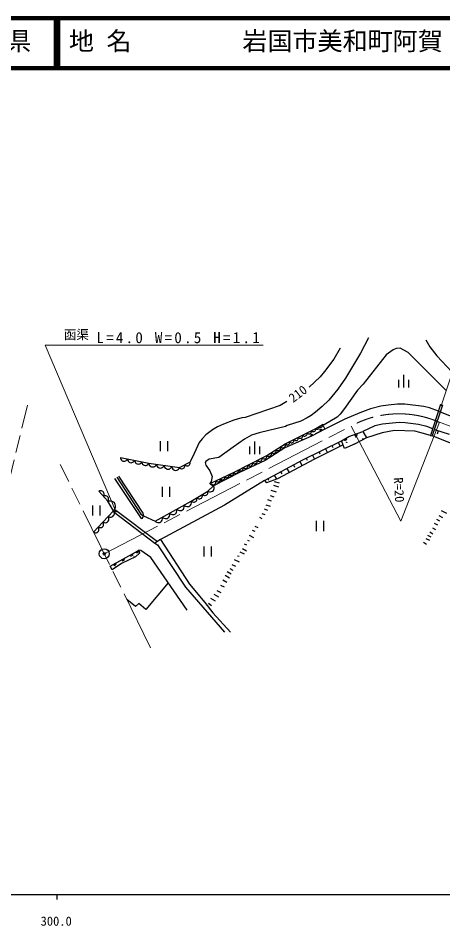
# Model space of a CAD drawing. Units: millimetres, scale not verified. Extents: x 40000 to 680000, y 20000 to 380000.
# Drawn here: x 360252 to 445038, y 198715 to 380000 of the extents above; entities that cross this region are included whole.
import ezdxf
from ezdxf.enums import TextEntityAlignment as Align

# ---------------------------------------------------------------- set-up
doc = ezdxf.new("R2010")
doc.units = ezdxf.units.MM
doc.header["$LTSCALE"] = 1000
doc.header["$PDMODE"] = 32
doc.header["$PDSIZE"] = 500
doc.linetypes.add('CHAIN', pattern=[18.5, 12, -1.5, 3.5, -1.5])
for name, color, linetype, lineweight in [('M-BGD', 7, 'Continuous', 25), ('M-BMK', 2, 'CHAIN', 13), ('M-BMK-SRVR', 3, 'Continuous', 25), ('M-OTRS', 6, 'Continuous', 25), ('M-STR-HTXT', 7, 'Continuous', 13), ('M-TTL', 2, 'Continuous', 140), ('M-TTL-BAND', 7, 'Continuous', 25), ('M-TTL-LINE', 7, 'Continuous', 50), ('M-TTL-TXT', 7, 'Continuous', 13)]:
    doc.layers.add(name, color=color, linetype=linetype, lineweight=lineweight)
doc.styles.add('ＭＳ ゴシック', font='')
doc.styles.get('ＭＳ ゴシック').set_extended_font_data('MS Gothic')

# ---------------------------------------------------------------- blocks, each defined once
blk = doc.blocks.new('BUHIN19')
at = {"layer": 'M-BGD'}
blk.add_lwpolyline([(517, -683), (635, -513), (706, -330), (756, -83), (724, 129), (654, 328), (493, 540), (321, 662), (125, 750), (-126, 769), (-319, 747), (-517, 683)], dxfattribs=at)
blk = doc.blocks.new('BUHIN20')
at = {"layer": 'M-BGD'}
blk.add_lwpolyline([(557, -786), (696, -599), (782, -396), (847, -120), (818, 120), (746, 346), (574, 590), (384, 733), (167, 839), (-115, 869), (-332, 851), (-557, 786)], dxfattribs=at)
blk = doc.blocks.new('BUHIN22')
at = {"layer": 'M-BGD'}
blk.add_lwpolyline([(721, 439), (566, 572), (393, 660), (156, 733), (-55, 722), (-257, 673), (-480, 537), (-617, 380), (-723, 197), (-767, -47), (-764, -238), (-721, -439)], dxfattribs=at)
blk = doc.blocks.new('BUHIN23')
at = {"layer": 'M-BGD'}
blk.add_lwpolyline([(-333, -838), (-115, -852), (88, -816), (337, -726), (511, -582), (653, -410), (756, -150), (771, 72), (744, 296), (625, 533), (499, 695), (333, 838)], dxfattribs=at)
blk = doc.blocks.new('BUHIN24')
at = {"layer": 'M-BGD'}
blk.add_lwpolyline([(-315, -913), (-81, -917), (135, -869), (397, -760), (576, -597), (718, -406), (816, -123), (821, 115), (781, 354), (642, 601), (500, 768), (315, 913)], dxfattribs=at)
blk = doc.blocks.new('BUHIN25')
at = {"layer": 'M-BGD'}
blk.add_lwpolyline([(221, -708), (367, -604), (479, -476), (591, -289), (628, -107), (629, 76), (560, 296), (455, 445), (322, 574), (123, 664), (-41, 702), (-221, 708)], dxfattribs=at)
blk = doc.blocks.new('BUHIN26')
at = {"layer": 'M-BGD'}
blk.add_lwpolyline([(325, -979), (525, -831), (677, -650), (829, -388), (875, -133), (872, 121), (772, 424), (622, 630), (433, 806), (155, 926), (-73, 975), (-325, 979)], dxfattribs=at)
blk = doc.blocks.new('BUHIN27')
at = {"layer": 'M-BGD'}
blk.add_lwpolyline([(281, -754), (433, -633), (546, -488), (657, -279), (686, -79), (677, 119), (590, 353), (467, 509), (315, 641), (95, 726), (-85, 758), (-281, 754)], dxfattribs=at)
blk = doc.blocks.new('BUHIN30')
at = {"layer": 'M-BGD'}
blk.add_lwpolyline([(161, -591), (285, -510), (381, -408), (479, -257), (515, -108), (522, 43), (472, 227), (390, 354), (283, 464), (122, 544), (-12, 581), (-161, 591)], dxfattribs=at)
blk = doc.blocks.new('BUHIN31')
at = {"layer": 'M-BGD'}
blk.add_lwpolyline([(188, -637), (320, -547), (422, -433), (526, -268), (561, -105), (565, 59), (506, 256), (414, 392), (297, 510), (120, 593), (-26, 630), (-188, 637)], dxfattribs=at)
blk = doc.blocks.new('BUHIN32')
at = {"layer": 'M-BGD'}
blk.add_lwpolyline([(245, -632), (372, -528), (466, -405), (557, -227), (579, -59), (569, 108), (493, 304), (388, 434), (258, 544), (71, 613), (-80, 638), (-245, 632)], dxfattribs=at)
blk = doc.blocks.new('BUHIN33')
at = {"layer": 'M-BGD'}
blk.add_lwpolyline([(172, -585), (294, -502), (388, -398), (483, -246), (515, -96), (518, 54), (465, 236), (380, 360), (272, 468), (110, 544), (-24, 578), (-172, 585)], dxfattribs=at)
blk = doc.blocks.new('BUHIN34')
at = {"layer": 'M-BGD'}
blk.add_lwpolyline([(158, -466), (254, -395), (326, -308), (397, -182), (418, -60), (416, 61), (367, 205), (295, 303), (204, 386), (70, 442), (-39, 465), (-158, 466)], dxfattribs=at)
blk = doc.blocks.new('BUHIN53')
at = {"layer": 'M-BGD'}
blk.add_lwpolyline([(98, -297), (395, -198), (198, 395), (-98, 297)], dxfattribs=at)
blk = doc.blocks.new('BUHIN61')
at = {"layer": 'M-OTRS'}
for radius in [62.5, 54.7, 46.9, 39.1, 31.2, 23.4, 15.6, 7.8]:
    blk.add_circle((0, 0), radius, dxfattribs=at)
blk = doc.blocks.new('BUHIN63')
at = {"color": 7, "linetype": 'Continuous', "lineweight": 25}
for p, q in [((1106, 601), (-870, 910)), ((-1107, -606), (869, -915))]:
    blk.add_line(p, q, dxfattribs=at)
blk = doc.blocks.new('BUHIN64')
at = {"color": 7, "linetype": 'Continuous', "lineweight": 25}
for p, q in [((-1235, 193), (1235, -193)), ((-99, 1028), (1383, 796)), ((-408, -948), (1075, -1180))]:
    blk.add_line(p, q, dxfattribs=at)

msp = doc.modelspace()

# ---------------------------------------------------------------- linework, layer by layer
at = {"layer": 'M-BGD'}
for p, q in [((430179, 316157), (428619, 313104)), ((441638, 315722), (442411, 314350)), ((424560, 314102), (423269, 311869)), ((435095, 313777), (433693, 312752)), ((435724, 314044), (435095, 313777)), ((436500, 314121), (435724, 314044)), ((438102, 313247), (436500, 314121)), ((442411, 314350), (443818, 312562)), ((423269, 311869), (421444, 309444)), ((428619, 313104), (425630, 308090)), ((433693, 312752), (429155, 306900)), ((445638, 305693), (438102, 313247)), ((443818, 312562), (446848, 309385)), ((420546, 308358), (418341, 306320)), ((421444, 309444), (420546, 308358)), ((425630, 308090), (424087, 305887)), ((429155, 306900), (427985, 305676)), ((424087, 305887), (422292, 303714)), ((427985, 305676), (425420, 302060)), ((413880, 303432), (412531, 302667)), ((422292, 303714), (420944, 302427)), ((436011, 302923), (434111, 302725)), ((437460, 302920), (436011, 302923)), ((441243, 302467), (437460, 302920)), ((444559, 302830), (442559, 296671)), ((444559, 302830), (444939, 302707)), ((412531, 302667), (405591, 300259)), ((419616, 301307), (418768, 300641)), ((420944, 302427), (419616, 301307)), ((425420, 302060), (424512, 300890)), ((428470, 301183), (425504, 299919)), ((430608, 301950), (428470, 301183)), ((432632, 302475), (430608, 301950)), ((434111, 302725), (432632, 302475)), ((442401, 302158), (441243, 302467)), ((444199, 301516), (442401, 302158)), ((444939, 302707), (442940, 296548)), ((444199, 301516), (444526, 301391)), ((444526, 301391), (450629, 298955)), ((403304, 299680), (401250, 298903)), ((404898, 300171), (403304, 299680)), ((405591, 300259), (404898, 300171)), ((416674, 299527), (413927, 298663)), ((417941, 300143), (416674, 299527)), ((418768, 300641), (417941, 300143)), ((425504, 299919), (419606, 296959)), ((423927, 300278), (421361, 298795)), ((424512, 300890), (423927, 300278)), ((436335, 299218), (432976, 298938)), ((437522, 299161), (436335, 299218)), ((440212, 298838), (437522, 299161)), ((399071, 297799), (397754, 296764)), ((400076, 298362), (399071, 297799)), ((401250, 298903), (400076, 298362)), ((413644, 298441), (408379, 297195)), ((413568, 294954), (419654, 298062)), ((413927, 298663), (413644, 298441)), ((421448, 297883), (418789, 296545)), ((419654, 298062), (421026, 298835)), ((421361, 298795), (421026, 298835)), ((421026, 298835), (421448, 297883)), ((426278, 296415), (429046, 297448)), ((431487, 298605), (429046, 297448)), ((429046, 297448), (429829, 296160)), ((432976, 298938), (431487, 298605)), ((435377, 297627), (432932, 297153)), ((439452, 297480), (435377, 297627)), ((440451, 297275), (439452, 297480)), ((441873, 298469), (440212, 298838)), ((443009, 297992), (441873, 298469)), ((443365, 297856), (446292, 296916)), ((444096, 297621), (443879, 296945)), ((396980, 296003), (396375, 295224)), ((397754, 296764), (396980, 296003)), ((405413, 295931), (403174, 294323)), ((406869, 296694), (405413, 295931)), ((408379, 297195), (406869, 296694)), ((418789, 296545), (413477, 294198)), ((417113, 291800), (424812, 295568)), ((424812, 295568), (426278, 296415)), ((425397, 294048), (424812, 295568)), ((429829, 296160), (427378, 294919)), ((432932, 297153), (429829, 296160)), ((442559, 296671), (440451, 297275)), ((442559, 296671), (442940, 296548)), ((447079, 294946), (442940, 296548)), ((396375, 295224), (395088, 292308)), ((403174, 294323), (400286, 292281)), ((413477, 294198), (409594, 291678)), ((409882, 292666), (413568, 294954)), ((425117, 294776), (419433, 291949)), ((421604, 293998), (421985, 293218)), ((422887, 294626), (423076, 294240)), ((424170, 295254), (424543, 294491)), ((427378, 294919), (425397, 294048)), ((380669, 292245), (386335, 291139)), ((395088, 292308), (394547, 291350)), ((398366, 291915), (397717, 291481)), ((400286, 292281), (398366, 291915)), ((403253, 289283), (409882, 292666)), ((419433, 291949), (412049, 287973)), ((417754, 292114), (417961, 291691)), ((419037, 292742), (419427, 291946)), ((420321, 293370), (420513, 292976)), ((386335, 291139), (392451, 290236)), ((392451, 290236), (394547, 291350)), ((397717, 291481), (397603, 291239)), ((397603, 291239), (397711, 290715)), ((397711, 290715), (398514, 289595)), ((409594, 291678), (404439, 289226)), ((409457, 287687), (417113, 291800)), ((413923, 290086), (414383, 289230)), ((415199, 290772), (415429, 290344)), ((416475, 291457), (416934, 290603)), ((379943, 288324), (384770, 280924)), ((380310, 288536), (385137, 281136)), ((398514, 289595), (398972, 288431)), ((398972, 288431), (398767, 287433)), ((404439, 289226), (399265, 286606)), ((399722, 287574), (403253, 289283)), ((411371, 288715), (411813, 287893)), ((412647, 289400), (412877, 288972)), ((379483, 288038), (384837, 280063)), ((398115, 285550), (399265, 286606)), ((398549, 287033), (399722, 287574)), ((398767, 287433), (398549, 287033)), ((399265, 286606), (398549, 287033)), ((409457, 287687), (401448, 282763)), ((409457, 287687), (409827, 287216)), ((412049, 287973), (409827, 287216)), ((410095, 288029), (410259, 287724)), ((411215, 286708), (412204, 286420)), ((411390, 287455), (412379, 287166)), ((378172, 283505), (376366, 285512)), ((394807, 283558), (398115, 285550)), ((410543, 284657), (411280, 284398)), ((410674, 285750), (411737, 285367)), ((379306, 281579), (378172, 283505)), ((387591, 279563), (394807, 283558)), ((410022, 283867), (410759, 283608)), ((377164, 279363), (379306, 281579)), ((379782, 281752), (379444, 281306)), ((379444, 281306), (387571, 275130)), ((379782, 281752), (388071, 275454)), ((385137, 281136), (385244, 280611)), ((401448, 282763), (388681, 275850)), ((408923, 281099), (409491, 280861)), ((409370, 281983), (410023, 281735)), ((409723, 282794), (410544, 282526)), ((444721, 281670), (445763, 281119)), ((375322, 277334), (377164, 279363)), ((384770, 280924), (385244, 280611)), ((384837, 280063), (385099, 280117)), ((385099, 280117), (385244, 280611)), ((385244, 280611), (387591, 279563)), ((408402, 280309), (408886, 280081)), ((443742, 279911), (444384, 279578)), ((444263, 280702), (444979, 280274)), ((406987, 277750), (407471, 277522)), ((407508, 278541), (408076, 278301)), ((442421, 277427), (443053, 277009)), ((442942, 278216), (443585, 277883)), ((443305, 279111), (443948, 278779)), ((375319, 277340), (375331, 277351)), ((388681, 275850), (387571, 275130)), ((388681, 275850), (394440, 266974)), ((406062, 275729), (406389, 275605)), ((406352, 276717), (407236, 276271)), ((441661, 276067), (442388, 275724)), ((441994, 276710), (442637, 276377)), ((387571, 275130), (388046, 274818)), ((388046, 274818), (393686, 266383)), ((405010, 274064), (405810, 273628)), ((405384, 275042), (405868, 274814)), ((441151, 275361), (441783, 274945)), ((378648, 270583), (383695, 273378)), ((383668, 272444), (380861, 271074)), ((383668, 272444), (380861, 271074)), ((384480, 273167), (383668, 272444)), ((383695, 273378), (384334, 273728)), ((384755, 273677), (384334, 273728)), ((384334, 273728), (384480, 273167)), ((386715, 272249), (384755, 273677)), ((393983, 261742), (386715, 272249)), ((404073, 272641), (404398, 272518)), ((404509, 273442), (405394, 272995)), ((379010, 269848), (378648, 270583)), ((380861, 271074), (379010, 269848)), ((402926, 270903), (403652, 270561)), ((403383, 271872), (404352, 271414)), ((401561, 268765), (402435, 268233)), ((401988, 269481), (402788, 269044)), ((402489, 270103), (403131, 269770)), ((390174, 267248), (385728, 261879)), ((394440, 266974), (397493, 263283)), ((400636, 266743), (401363, 266400)), ((401104, 267796), (401905, 267359)), ((393686, 266383), (401472, 257348)), ((399313, 264941), (400271, 264399)), ((399918, 265721), (400717, 265284)), ((383667, 262467), (381958, 263866)), ((384335, 263069), (383667, 262467)), ((385728, 261879), (384335, 263069)), ((397493, 263283), (399121, 261211)), ((398250, 263192), (398872, 262691)), ((398623, 264171), (399581, 263630)), ((399121, 261211), (402669, 257376))]:
    msp.add_line(p, q, dxfattribs=at)
for points in [[(425328, 295866), (425453, 295650), (425886, 295900), (425761, 296117)], [(427428, 296844), (427515, 296610), (427983, 296785), (427896, 297019)], [(398115, 285550), (398280, 285457), (398452, 285408), (398680, 285385), (398870, 285432), (399044, 285513), (399223, 285677), (399318, 285844), (399381, 286029), (399377, 286258), (399340, 286431), (399265, 286606)], [(398549, 287033), (398655, 286918), (398778, 286836), (398952, 286760), (399114, 286749), (399272, 286769), (399454, 286852), (399571, 286960), (399668, 287090), (399723, 287272), (399738, 287417), (399722, 287574)], [(379306, 281579), (379485, 281781), (379605, 282007), (379706, 282320), (379697, 282600), (379636, 282869), (379460, 283167), (379255, 283351), (379015, 283495), (378692, 283558), (378439, 283559), (378172, 283505)], [(383795, 273433), (383915, 273213), (384354, 273454), (384234, 273673)]]:
    msp.add_lwpolyline(points, dxfattribs=at)
for centre, radius in [((420675, 297777), 150), ((418828, 296735), 150), ((427673, 296355), 50), ((429122, 295968), 50), ((425836, 295294), 50), ((400751, 287763), 150)]:
    msp.add_circle(centre, radius, dxfattribs=at)
for centre, radius, start, end in [((415535, 296097), 150, 262.13628, 331.96785), ((416980, 295694), 150, 42.26721, 185.41908), ((411839, 294013), 150, 260.40776, 343.25352), ((413687, 295055), 150, 220.81786, 13.28626), ((427285, 294906), 50, 352.86613, 234.58514), ((406295, 290888), 150, 225.18193, 8.89053), ((408143, 291930), 150, 270.85194, 323.22052), ((409588, 291527), 150, 88.54733, 142.33699), ((402599, 288805), 150, 129.34516, 102.31824), ((404447, 289846), 150, 191.10338, 42.96908), ((398903, 286721), 150, 4.07247, 114.29572), ((383379, 272346), 50, 335.55295, 256.47192), ((379667, 270290), 50, 27.10165, 219.91467)]:
    msp.add_arc(centre, radius, start, end, dxfattribs=at)
at = {"layer": 'M-BMK'}
for p, q in [((347777, 244177), (362119, 302695)), ((444358, 299279), (483047, 284838)), ((377442, 273030), (426709, 298539)), ((386691, 254259), (368652, 290871))]:
    msp.add_line(p, q, dxfattribs=at)
msp.add_arc((436286, 280981), 20000, 66.19489, 118.6087, dxfattribs=at)
at = {"layer": 'M-BMK-SRVR'}
for radius in [1000, 30]:
    msp.add_circle((377442, 273030), radius, dxfattribs=at)
at = {"layer": 'M-OTRS'}
msp.add_point((377442, 273030), dxfattribs=at)
at = {"layer": 'M-STR-HTXT'}
for p, q in [((453459, 328972), (444676, 302555)), ((365622, 314684), (379832, 281348)), ((365622, 314684), (409147, 314684)), ((436624, 279571), (444358, 299279)), ((426709, 298539), (436624, 279571))]:
    msp.add_line(p, q, dxfattribs=at)
at = {"layer": 'M-TTL'}
for p, q in [((680000, 380000), (40000, 380000)), ((680000, 380000), (40000, 380000)), ((367750, 380000), (367750, 370000)), ((368250, 380000), (368250, 370000)), ((40000, 370000), (680000, 370000))]:
    msp.add_line(p, q, dxfattribs=at)
at = {"layer": 'M-TTL-BAND'}
for p, q in [((40000, 205000), (579000, 205000)), ((368000, 205000), (368000, 204000))]:
    msp.add_line(p, q, dxfattribs=at)
at = {"layer": 'M-TTL-LINE'}
for p, q in [((367750, 380000), (367750, 370000)), ((368250, 380000), (368250, 370000)), ((40000, 370000), (680000, 370000))]:
    msp.add_line(p, q, dxfattribs=at)

# ---------------------------------------------------------------- block references
at = {"xscale": 0.8, "yscale": 0.8, "rotation": 280.63}
for name, p in [('BUHIN33', (418350, 297396)), ('BUHIN33', (419219, 297840)), ('BUHIN34', (419997, 298255)), ('BUHIN34', (420683, 298642)), ('BUHIN33', (414872, 295620)), ('BUHIN33', (415741, 296064)), ('BUHIN33', (416611, 296508)), ('BUHIN33', (417480, 296952)), ('BUHIN32', (411264, 293524)), ('BUHIN32', (412186, 294096)), ('BUHIN32', (413107, 294668)), ('BUHIN33', (414003, 295176)), ('BUHIN23', (381377, 292107)), ('BUHIN23', (382794, 291830)), ('BUHIN23', (384210, 291554)), ('BUHIN31', (408462, 291941)), ('BUHIN31', (409409, 292425)), ('BUHIN32', (410343, 292952)), ('BUHIN23', (385627, 291277)), ('BUHIN24', (387100, 291026)), ('BUHIN24', (388629, 290800)), ('BUHIN24', (390158, 290575)), ('BUHIN24', (391687, 290349)), ('BUHIN25', (392975, 290514)), ('BUHIN25', (394023, 291071)), ('BUHIN31', (404673, 290008)), ('BUHIN31', (405621, 290491)), ('BUHIN31', (406568, 290975)), ('BUHIN31', (407515, 291458)), ('BUHIN30', (401046, 288215)), ('BUHIN30', (401929, 288642)), ('BUHIN30', (402812, 289069)), ('BUHIN31', (403726, 289525)), ('BUHIN30', (400164, 287788)), ('BUHIN22', (376818, 285011)), ('BUHIN22', (377721, 284007)), ('BUHIN27', (396461, 284554)), ('BUHIN27', (397564, 285218)), ('BUHIN26', (394085, 283159)), ('BUHIN27', (395358, 283890)), ('BUHIN20', (378771, 281025)), ('BUHIN26', (389756, 280761)), ('BUHIN26', (391199, 281560)), ('BUHIN26', (392642, 282360)), ('BUHIN19', (376704, 278855)), ('BUHIN20', (377700, 279917)), ('BUHIN26', (388313, 279962)), ('BUHIN19', (375782, 277841)), ('BUHIN61', (377442, 273030)), ('BUHIN53', (381172, 271981)), ('BUHIN53', (382854, 272912)), ('BUHIN53', (379489, 271049))]:
    msp.add_blockref(name, p, dxfattribs=at)
at = {"layer": 'M-BGD', "rotation": 278.87875}
for name, p in [('BUHIN64', (437209, 307487)), ('BUHIN63', (389380, 294519)), ('BUHIN64', (407450, 294190)), ('BUHIN63', (389755, 285424)), ('BUHIN63', (375877, 281673)), ('BUHIN63', (420496, 278572)), ('BUHIN63', (398109, 273480))]:
    msp.add_blockref(name, p, dxfattribs=at)

# ---------------------------------------------------------------- texts
at = {"layer": 'M-BGD', "style": 'ＭＳ ゴシック'}
msp.add_text('210', height=1833, rotation=36.9, dxfattribs=at).set_placement((415482, 302688), align=Align.BOTTOM_LEFT)
at = {"layer": 'M-STR-HTXT', "style": 'ＭＳ ゴシック'}
msp.add_text('函渠', height=1833, dxfattribs=at).set_placement((369370, 315326), align=Align.BOTTOM_LEFT)
msp.add_text('R=20', height=1833, rotation=273.5, dxfattribs=at).set_placement((434687, 288189), align=Align.BOTTOM_LEFT)
at = {"layer": 'M-STR-HTXT', "insert": (375869, 315056), "char_height": 2199, "attachment_point": 7, "style": 'ＭＳ ゴシック'}
msp.add_mtext('\\T1.3;L=4.0\\~W=0.5\\~H=1.1', dxfattribs=at)
at = {"layer": 'M-TTL-BAND', "style": 'ＭＳ ゴシック'}
msp.add_text('300.0', height=1833, dxfattribs=at).set_placement((367844, 198195), align=Align.BOTTOM_CENTER)
at = {"layer": 'M-TTL-TXT', "style": 'ＭＳ ゴシック'}
for s, p in [('山\u3000口\u3000県', (337875, 372500)), ('山\u3000口\u3000県', (337875, 372500)), ('地 名', (370380, 372500)), ('地 名', (370380, 372500)), ('岩国市美和町阿賀', (405024, 372500)), ('岩国市美和町阿賀', (405024, 372500))]:
    msp.add_text(s, height=3666, dxfattribs=at).set_placement(p, align=Align.BOTTOM_LEFT)

doc.saveas('drawing.dxf')
